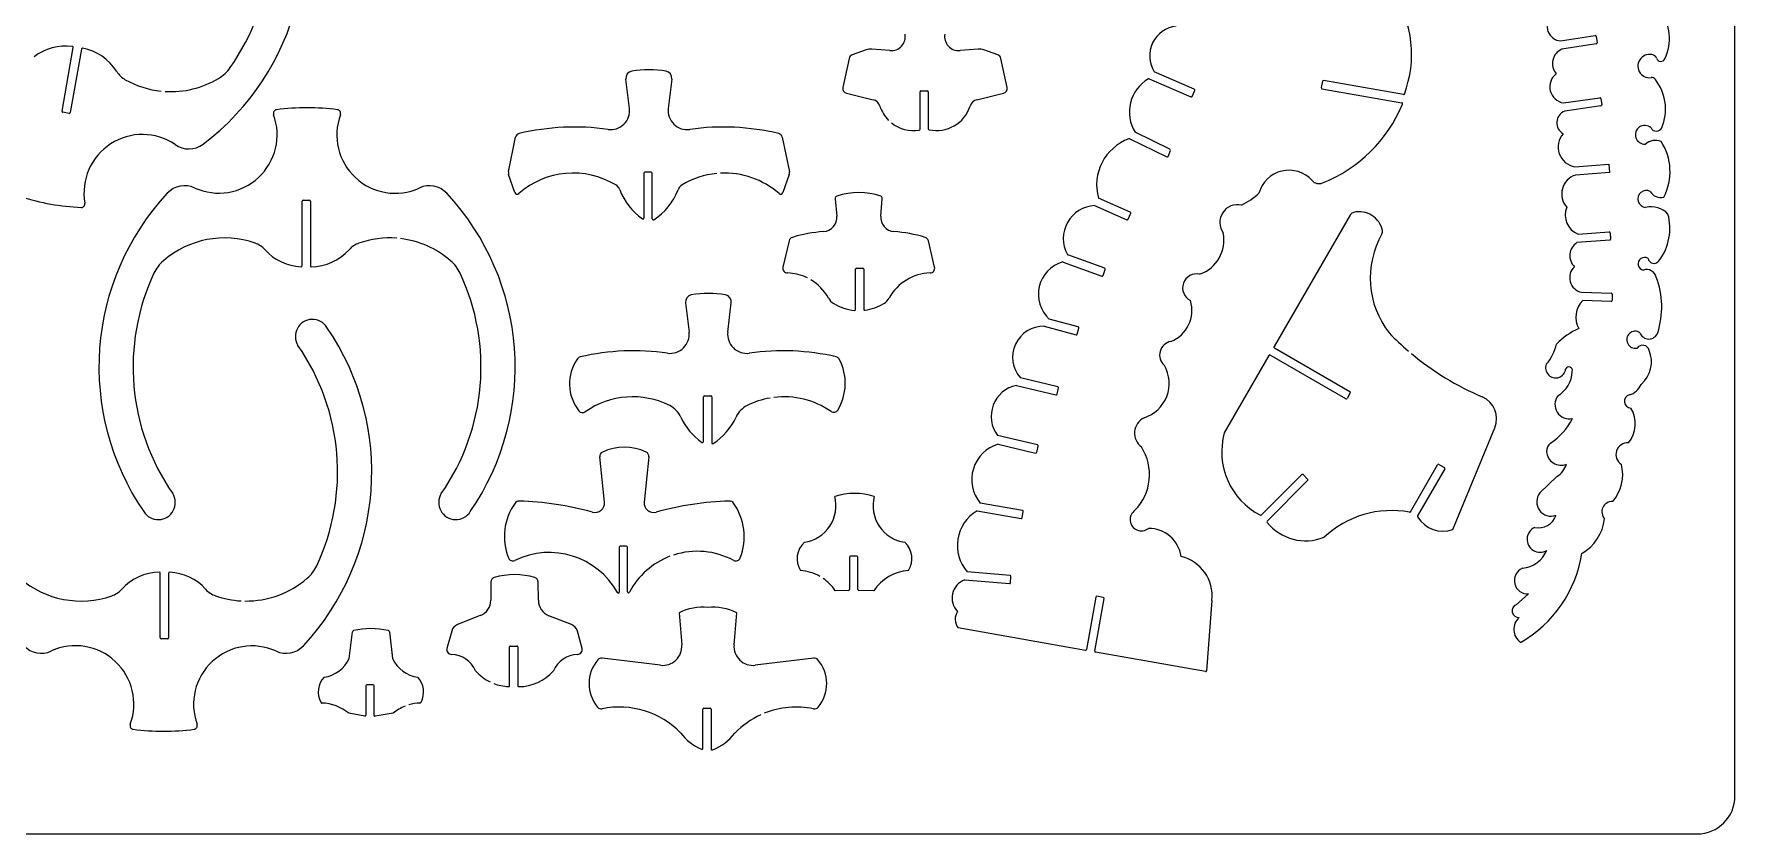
# Model space of a CAD drawing. Extents: x 0 to 655, y 0 to 410.
# Drawn here: x 296.1 to 655, y 0 to 168.6 of the extents above; entities that cross this region are included whole.
import ezdxf

# ---------------------------------------------------------------- set-up
doc = ezdxf.new("R2010")
doc.units = 0
doc.layers.add('WHITE', color=7, linetype='CONTINUOUS')

msp = doc.modelspace()

# ---------------------------------------------------------------- linework, layer by layer
at = {"layer": 'WHITE', "linetype": 'CONTINUOUS'}
for p, q in [((655, 8), (655, 402.000002)), ((302.03236, 152.377703), (304.393093, 165.766087)), ((306.117607, 165.468445), (303.755773, 152.073819)), ((471.666161, 165.282744), (468.729934, 164.234862)), ((476.71578, 165.136685), (472.919128, 165.447294)), ((495.287964, 165.447294), (491.491312, 165.136685)), ((499.477158, 164.234862), (496.540931, 165.282744)), ((618.206885, 167.171147), (625.478115, 168.2967)), ((625.745819, 166.567297), (618.474589, 165.441744)), ((625.706356, 168.129649), (625.91287, 166.795538)), ((468.087204, 163.497635), (466.799554, 157.337059)), ((501.407538, 157.337059), (500.119888, 163.497635)), ((421.763011, 152.962359), (421.016472, 159.137988)), ((430.687489, 159.137988), (429.94095, 152.962359)), ((531.430247, 159.190101), (540.206931, 155.39208)), ((540.901942, 156.99815), (532.451748, 160.654885)), ((567.937334, 158.671333), (567.702909, 157.341842)), ((585.027298, 155.860996), (568.169025, 158.833564)), ((467.540678, 156.161133), (473.160713, 154.785692)), ((483.053546, 148.579359), (483.053546, 156.48163)), ((483.253546, 156.68163), (484.603546, 156.68163)), ((484.803546, 156.48163), (484.803546, 148.64673)), ((495.046379, 154.785692), (500.666414, 156.161133)), ((540.469912, 155.496201), (541.006063, 156.735169)), ((567.865141, 157.110151), (584.717894, 154.138556)), ((618.839109, 154.108774), (626.454675, 155.212828)), ((626.6813, 155.043592), (626.874989, 153.707559)), ((303.524082, 151.911587), (302.194592, 152.146011)), ((626.705753, 153.480933), (619.090188, 152.376879)), ((535.766844, 144.357239), (528.44162, 147.920851)), ((396.214329, 139.575554), (397.72423, 146.880646)), ((453.979731, 146.880646), (455.489632, 139.575554)), ((527.292009, 146.534022), (535.14002, 142.716083)), ((535.416132, 142.829424), (535.86797, 144.110886)), ((621.219219, 140.647168), (628.386429, 141.172456)), ((628.386429, 141.172456), (628.514344, 139.427137)), ((397.60055, 135.211806), (396.250536, 139.040612)), ((424.801981, 139.298719), (424.801981, 129.870384)), ((426.351981, 139.498719), (425.001981, 139.498719)), ((426.551981, 129.640314), (426.551981, 139.298719)), ((455.453425, 139.040612), (454.103411, 135.211806)), ((628.514344, 139.427137), (621.347134, 138.901849)), ((352.67362, 119.78714), (352.67362, 133.382061)), ((352.87362, 133.582061), (354.22362, 133.582061)), ((354.42362, 133.382061), (354.42362, 119.780802)), ((465.168957, 133.923418), (465.486386, 130.238699)), ((474.78531, 130.238699), (475.102739, 133.923418)), ((527.407694, 131.101418), (520.704114, 134.00768)), ((519.88964, 132.453404), (526.711604, 129.495816)), ((526.974654, 129.59976), (527.511639, 130.838368)), ((573.908198, 130.559627), (557.742036, 102.748984)), ((621.912902, 126.425867), (628.43861, 126.938482)), ((628.653659, 126.754759), (628.75938, 125.408905)), ((455.448463, 125.039549), (454.135166, 119.49859)), ((486.13653, 119.49859), (484.823233, 125.039549)), ((522.018746, 119.241564), (514.245599, 122.084038)), ((628.575656, 125.193857), (621.666976, 124.651158)), ((469.435848, 110.55884), (469.435848, 119.091725)), ((469.635848, 119.291725), (470.985848, 119.291725)), ((471.185848, 119.091725), (471.185848, 110.607347)), ((513.280342, 120.573676), (521.417732, 117.598006)), ((521.674254, 117.717154), (522.137894, 118.985042)), ((433.570656, 111.973171), (434.317195, 105.797542)), ((442.495134, 105.797542), (443.241673, 111.973171)), ((622.626671, 114.195039), (628.898449, 114.029359)), ((628.852235, 112.279969), (622.891943, 112.437421)), ((629.093097, 113.824147), (629.057447, 112.474618)), ((516.42013, 106.90055), (510.297824, 108.550476)), ((509.266486, 107.015981), (515.964762, 105.210834)), ((516.209914, 105.351902), (516.561199, 106.655398)), ((556.667123, 100.886298), (547.25359, 84.581579)), ((572.888399, 91.75188), (556.940328, 100.959503)), ((557.814945, 102.475268), (573.763399, 93.267424)), ((503.382359, 94.570416), (511.731131, 92.575441)), ((512.13785, 94.277522), (504.230797, 96.166946)), ((511.972136, 92.723483), (512.285891, 94.036516)), ((437.356165, 82.705568), (437.356165, 92.133902)), ((437.556165, 92.333902), (438.906165, 92.333902)), ((439.106165, 92.133902), (439.106165, 82.475498)), ((573.836604, 92.994219), (573.161604, 91.825085)), ((507.849784, 81.996892), (499.426791, 84.018558)), ((595.478261, 64.158044), (604.332748, 85.626358)), ((416.469758, 69.971872), (415.477082, 79.501563)), ((425.835736, 79.501563), (424.843059, 69.971872)), ((499.555857, 82.187878), (507.441353, 80.295221)), ((507.682508, 80.44302), (507.997583, 81.755737)), ((555.112991, 67.243185), (563.593084, 75.748157)), ((563.875926, 75.748571), (564.831918, 74.795376)), ((586.54238, 67.935019), (592.261213, 77.840328)), ((593.776757, 76.965328), (588.046019, 67.039397)), ((592.534418, 77.913533), (593.703552, 77.238533)), ((564.832332, 74.512534), (556.296726, 65.951886)), ((617.414313, 75.346466), (613.859173, 71.90176)), ((504.667214, 68.198321), (495.759014, 69.758842)), ((495.079304, 68.101263), (504.365251, 66.47457)), ((504.596761, 66.63706), (504.829704, 67.966811)), ((419.606409, 60.480025), (419.606409, 50.986867)), ((421.156409, 60.680025), (419.806409, 60.680025)), ((421.356409, 51.036016), (421.356409, 60.480025)), ((468.18619, 58.37154), (468.18619, 51.518368)), ((469.73619, 58.57154), (468.38619, 58.57154)), ((469.93619, 51.526087), (469.93619, 58.37154)), ((322.771228, 41.359522), (322.771228, 54.960782)), ((324.521228, 54.954444), (324.521228, 41.359522)), ((502.047885, 54.512574), (492.999697, 55.275438)), ((502.116958, 52.951251), (502.230375, 54.296478)), ((392.500559, 53.08667), (392.500559, 49.281881)), ((402.527327, 49.250835), (402.504774, 53.09126)), ((467.9906, 51.318416), (465.177354, 51.25637)), ((473.295027, 51.25637), (470.13178, 51.326135)), ((492.515299, 53.560068), (501.900862, 52.768761)), ((611.450066, 50.585598), (608.84416, 48.328869)), ((520.155687, 49.949632), (518.200598, 38.861772)), ((519.924012, 38.557887), (521.8791, 49.645748)), ((521.716868, 49.877439), (520.387378, 50.111864)), ((544.64606, 49.24199), (543.492529, 34.421761)), ((390.280388, 46.024269), (385.445803, 44.12489)), ((409.555315, 44.12489), (404.747438, 46.013777)), ((432.205742, 46.636584), (432.769656, 39.86521)), ((443.815502, 39.86521), (444.379416, 46.636583)), ((517.968907, 38.69954), (491.117382, 43.434188)), ((324.321228, 41.159522), (322.971228, 41.159522)), ((362.610675, 36.976528), (363.29907, 42.610669)), ((371.096862, 42.610669), (371.785257, 36.976528)), ((384.246208, 42.784479), (383.251665, 39.099093)), ((396.650559, 39.61417), (398.000559, 39.61417)), ((411.749453, 39.099093), (410.75491, 42.784479)), ((396.450559, 31.264533), (396.450559, 39.41417)), ((398.200559, 39.41417), (398.200559, 31.255089)), ((428.296406, 35.563006), (415.959794, 37.076399)), ((460.625364, 37.076399), (448.288752, 35.563006)), ((543.258402, 34.240319), (520.086243, 38.326195)), ((366.147966, 31.207916), (366.147966, 25.057046)), ((367.697966, 31.407916), (366.347966, 31.407916)), ((367.897966, 24.998265), (367.897966, 31.207916)), ((365.914841, 24.859808), (362.508735, 25.431845)), ((371.887197, 25.431845), (368.131091, 24.801027)), ((437.242579, 18.035401), (437.242579, 26.308816)), ((437.442579, 26.508816), (438.792579, 26.508816)), ((438.992579, 26.308816), (438.992579, 17.891402)), ((8, 0), (647, 0))]:
    msp.add_line(p, q, dxfattribs=at)
for centre, radius, start, end in [((299.423401, 188.335561), 53.769098, -52.95609, 24.494741), ((299.423401, 188.335561), 46.569098, -35.11433, 24.904694), ((562.920157, 164.381499), 23.854678, -20.602175, 32.664695), ((618.493795, 170.307456), 3.149405, 136.622041, 264.773136), ((631.160084, 167.736779), 10.022484, -25.463025, 35.935654), ((537.869228, 163.996625), 6.365243, 96.954999, 211.668106), ((302.73722, 155.427091), 10.675811, 81.994698, 128.295347), ((304.196131, 165.800817), 0.2, -10, 81.994696), ((306.314569, 165.433715), 0.2, 79.919975, 169.999949), ((304.481056, 155.119606), 10.675811, 31.704653, 79.919976), ((472.674512, 162.457283), 3, 85.322987, 109.640475), ((476.960396, 168.126696), 3, -94.677017, 9.664301), ((491.246696, 168.126696), 3, 170.335699, 274.677017), ((495.53258, 162.457283), 3, 70.359525, 94.677017), ((619.783253, 162.411055), 3.301163, 113.354886, 220.603379), ((625.50871, 168.099054), 0.2, 8.799288, 98.799288), ((625.715224, 166.764943), 0.2, -81.200672, 8.799244), ((330.973151, 166.150236), 7.999999, -59.140866, -35.114337), ((469.066051, 163.293042), 1, 109.640479, 168.194324), ((499.141041, 163.293042), 1, 11.805676, 70.359519), ((636.965069, 161.879366), 2.457982, 69.131595, 277.475277), ((637.484436, 163.241706), 1, 16.831857, 69.131624), ((639.344314, 163.804365), 0.943124, -163.168134, -23.530975), ((317.81754, 163.357883), 4.999999, -148.295344, -119.166561), ((324.976857, 176.185547), 19.690295, -119.16656, -95.851996), ((324.976857, 176.185547), 19.690295, -93.522868, -59.140862), ((422.505631, 159.318004), 1.5, 100.044704, 186.892718), ((425.851981, 140.426143), 20.685944, 79.955283, 100.044717), ((429.19833, 159.318004), 1.5, -6.892718, 79.955259), ((535.306802, 152.187839), 8.083187, 120.120854, 211.862619), ((531.350817, 159.00655), 0.2, 66.599944, 120.120854), ((568.134296, 158.636603), 0.2, 80.000031, 169.999961), ((619.379843, 157.521246), 3.455048, 127.492492, 260.995894), ((637.414947, 158.450773), 1, 37.765808, 97.475286), ((630.152366, 152.824283), 10.187082, -22.911338, 37.765778), ((467.778401, 157.132466), 1, 168.194315, 256.247811), ((472.685267, 152.843026), 2, 17.673429, 76.247811), ((483.253546, 156.48163), 0.2, 90.000028, 180), ((484.603546, 156.48163), 0.2, 0, 89.999963), ((495.521825, 152.843026), 2, 103.752189, 162.326583), ((500.428691, 157.132466), 1, -76.247811, 11.805685), ((540.286361, 155.575631), 0.2, -113.400058, -23.400113), ((540.822512, 156.814599), 0.2, -23.40006, 66.599942), ((567.899871, 157.307112), 0.2, 170.000038, 259.999958), ((585.062028, 156.057957), 0.2, -100.000001, -20.602175), ((626.483369, 155.014897), 0.2, 8.248919, 98.248896), ((302.229321, 152.342973), 0.2, 170.000002, 260.00003), ((303.558812, 152.108549), 0.2, -99.999969, -10.000001), ((335.08212, 147.427817), 12.332985, -114.119401, 19.903866), ((347.430608, 151.898849), 0.8, 102.347171, 199.903821), ((353.725465, 101.082679), 52.001224, 82.866833, 97.142746), ((372.31423, 147.376911), 12.307502, 159.814004, 294.432469), ((360.011825, 151.899901), 0.8, -20.185992, 77.662319), ((417.791921, 152.482315), 4, -98.119862, 6.892738), ((433.91204, 152.482315), 4, 173.107262, 278.119862), ((481.663647, 155.703805), 7.423129, -162.326574, -134.798022), ((486.543445, 155.703805), 7.423129, -102.309361, -17.673429), ((556.598563, 165.678105), 30.638307, -68.159338, -22.679974), ((584.683165, 153.941594), 0.2, -22.679976, 80.000002), ((620.020086, 149.916784), 2.629977, 110.706227, 241.262293), ((626.677058, 153.678864), 0.2, -81.751084, 8.248867), ((318.985682, 135.125941), 12.332985, 55.880599, 189.903866), ((398.70353, 146.678232), 1, 103.440996, 168.321841), ((410.137731, 98.834511), 50.191083, 81.880136, 103.441037), ((441.56623, 98.834511), 50.191083, 76.558963, 98.119864), ((453.000431, 146.678232), 1.000001, 11.678159, 76.559004), ((481.663647, 155.703805), 7.423129, -128.453623, -80.518185), ((482.853546, 148.579359), 0.2, -80.518185, 0), ((485.003546, 148.64673), 0.2, 180, 257.690639), ((621.89613, 144.804239), 4.211822, 138.214821, 260.751483), ((635.946189, 147.396977), 1.96817, 47.106205, 274.573574), ((638.40601, 149.400246), 1.252986, -153.383678, -25.623338), ((328.803218, 149.409332), 5, -125.44669, -52.956094), ((530.673716, 136.809311), 10.355776, 109.974308, 195.696283), ((527.204516, 146.354175), 0.2, 64.057774, 109.974308), ((535.679351, 144.177392), 0.2, -19.422427, 64.057776), ((638.244001, 142.881833), 3.332021, 69.639218, 129.979557), ((629.603965, 139.624777), 11.693717, -27.30972, 33.070363), ((535.227513, 142.89593), 0.2, -115.942193, -19.422428), ((327.894018, 131.656626), 5, 64.553294, 137.043905), ((379.553221, 131.656626), 5, 42.956087, 115.446702), ((397.193629, 139.373141), 1, 168.321897, 199.422348), ((409.873455, 121.922189), 17.397843, 58.905092, 131.252088), ((417.825783, 135.107562), 2, 20.523122, 58.905108), ((425.001981, 139.298719), 0.2, 90.000003, 180), ((426.351981, 139.298719), 0.2, 0, 89.999997), ((433.878178, 135.107562), 2, 121.094892, 159.476878), ((441.830506, 121.922189), 17.397843, 95.467449, 121.094908), ((441.830506, 121.922189), 17.397843, 48.747912, 92.825685), ((454.510332, 139.373141), 1, -19.422348, 11.678103), ((560.898361, 133.362935), 6.558022, 42.054336, 164.641302), ((567.252777, 139.095398), 2.000001, -137.945663, -68.159342), ((622.659466, 134.896053), 4.215284, 108.139225, 221.455226), ((308.67332, 184.004375), 52.001224, -107.133167, -92.857254), ((306.048408, 132.867126), 0.8, -87.65278, 9.903845), ((363.586959, 98.423525), 53.769098, 137.04391, 214.494741), ((352.87362, 133.382061), 0.2, 90, 180), ((354.22362, 133.382061), 0.2, 0, 89.999996), ((343.860281, 98.423525), 53.769098, -34.494741, 42.95609), ((398.072097, 135.37807), 0.5, -160.577725, -48.747951), ((431.712326, 140.305916), 12.827642, -159.476878, -124.268917), ((419.991635, 140.305916), 12.827642, -57.631609, -20.523122), ((453.631864, 135.37807), 0.5, -131.252049, -19.422275), ((465.667112, 133.966333), 0.500001, 108.832333, 184.923724), ((470.135848, 120.863717), 14.343705, 71.167708, 108.832292), ((474.604584, 133.966333), 0.5, -4.923724, 71.167667), ((545.243388, 144.782179), 13.446826, -65.233462, -46.05795), ((636.307508, 133.876148), 1.787328, 62.986929, 265.049454), ((639.321519, 136.682914), 2.514877, -151.125117, -74.483389), ((424.601981, 129.870384), 0.2, -124.268917, 0), ((426.751981, 129.640314), 0.2, 180, 302.368391), ((462.497456, 129.981211), 3, -85.98596, 4.923724), ((477.77424, 129.981211), 2.999999, 175.076276, 265.98596), ((520.249127, 125.50455), 6.958146, 92.961456, 208.576896), ((526.791157, 129.679314), 0.2, -113.438583, -23.43864), ((527.328141, 130.917921), 0.2, -23.438542, 66.561365), ((550.054228, 128.904497), 3.758722, 77.362679, 215.973495), ((574.772743, 130.057071), 1, 103.889316, 149.830762), ((575.731942, 126.178022), 4.995884, 11.681382, 103.889305), ((623.56442, 130.479655), 4.377294, 158.197904, 247.833958), ((637.25882, 127.210859), 5.008177, 44.037085, 102.75304), ((629.92898, 127.681197), 11.337305, -36.879671, 15.401437), ((336.311889, 105.951642), 19.690295, 70.83344, 130.859138), ((371.135351, 105.951642), 19.690295, 85.54298, 109.166562), ((456.421506, 124.808922), 1.000001, 107.057325, 166.666021), ((464.769706, 97.600565), 29.460274, 94.014042, 107.057315), ((475.50199, 97.600565), 29.460274, 72.942685, 85.985958), ((483.85019, 124.808922), 1.000001, 13.333979, 72.942675), ((539.642151, 125.148742), 7.530966, -71.363627, 11.860536), ((596.779083, 117.186725), 18.738825, 150.231244, 218.162936), ((579.645066, 126.987065), 1, -29.768757, 11.681385), ((628.454273, 126.739096), 0.2, 4.491543, 94.49154), ((341.134939, 119.827627), 5, 41.704656, 70.833436), ((352.838251, 130.256603), 10.675811, -138.295347, -91.994696), ((354.608988, 130.256603), 10.675811, -89.919973, -41.704654), ((366.3123, 119.827627), 5, 109.16656, 138.295347), ((371.135351, 105.951642), 19.690295, 49.140862, 83.207809), ((514.314286, 122.271873), 0.2, -151.423103, -110.086386), ((623.323862, 121.924952), 3.190215, 121.289669, 227.155738), ((628.559994, 125.393242), 0.2, -85.50846, 4.491541), ((328.66408, 114.793249), 8, 130.859143, 154.885669), ((352.47362, 119.78714), 0.2, -91.994794, 0), ((354.62362, 119.780802), 0.2, 180, 270.080027), ((378.78316, 114.793249), 8, 25.114331, 49.140857), ((455.108208, 119.267963), 1, 166.666014, 268.428758), ((469.635848, 119.091725), 0.2, 90.000004, 180), ((470.985848, 119.091725), 0.2, 0, 89.999997), ((485.163488, 119.267963), 1, -88.428758, 13.333986), ((515.104531, 113.761561), 7.089417, 105.947194, 227.311546), ((513.211655, 120.385841), 0.2, 69.913632, 105.947194), ((521.950059, 119.053729), 0.2, -20.086374, 69.913612), ((623.254418, 117.262905), 3.131432, 132.113146, 258.435755), ((635.916086, 120.202632), 1.343435, 56.763898, 259.740456), ((636.36048, 116.931632), 2.065473, 13.393388, 109.329419), ((637.911172, 121.551655), 1.278774, -169.850241, -31.827978), ((363.586959, 98.423525), 46.569098, 154.88567, 214.904694), ((343.860281, 98.423525), 46.569098, -34.904694, 25.11433), ((454.802581, 108.125789), 10.146365, 63.582828, 88.428788), ((454.802581, 108.125789), 10.146365, 28.603151, 58.857408), ((485.469115, 108.125789), 10.146365, 91.571212, 151.396849), ((521.486419, 117.785841), 0.2, -110.086387, -20.086438), ((541.420106, 115.118915), 2.961239, 77.743297, 244.220307), ((621.803403, 111.068629), 17.73862, -17.764719, 20.946339), ((435.059815, 112.153187), 1.5, 100.044717, 186.892718), ((438.406165, 93.261326), 20.685944, 79.955285, 100.044718), ((441.752514, 112.153187), 1.5, -6.892718, 79.955283), ((466.34452, 114.419482), 3.000001, -151.396847, -119.999333), ((470.618532, 121.822491), 11.5482, -119.999323, -96.998404), ((469.653164, 121.822491), 11.5482, -81.217521, -60.000677), ((473.927176, 114.419482), 3, -60.000667, -28.603153), ((533.350741, 110.414987), 7.080933, -68.37753, 16.722235), ((626.28066, 108.934849), 4.873542, 134.05347, 209.474264), ((628.857517, 112.479899), 0.2, -91.513221, -1.513221), ((628.893167, 113.829428), 0.2, -1.51322, 88.486737), ((354.861323, 104.867325), 3.604448, 31.845543, 211.845546), ((469.235848, 110.55884), 0.2, -96.998404, 0), ((471.385848, 110.607347), 0.2, 180, 278.782596), ((313.607889, 76.318059), 53.769098, -42.95609, 34.494741), ((430.346105, 105.317498), 4, -98.119864, 6.892738), ((446.466225, 105.317498), 3.999999, 173.107264, 278.11985), ((509.123457, 100.489169), 6.528379, 88.744616, 221.457685), ((516.016804, 105.403945), 0.2, -105.082547, -15.082564), ((516.368088, 106.70744), 0.2, -15.082526, 74.9174), ((625.577243, 147.977427), 60.746816, -135.775182, -130.531067), ((627.847305, 93.229702), 14.520031, 113.584315, 136.351031), ((633.957344, 104.183171), 1.786317, 56.356097, 282.330244), ((636.82406, 106.32647), 1.988437, -160.730904, -19.692662), ((313.607889, 76.318059), 46.569098, -25.11433, 34.904694), ((411.608301, 99.595847), 1.000001, 103.021559, 144.461189), ((422.691915, 51.669695), 50.191083, 81.880136, 103.021552), ((454.120414, 51.669695), 50.191083, 77.066596, 98.119864), ((465.130283, 99.612842), 1, 28.035296, 77.066656), ((536.526179, 100.97302), 2.914823, 101.200643, 228.68309), ((556.840328, 100.786298), 0.2, 60, 149.999947), ((557.914945, 102.648473), 0.2, 149.830849, 239.999983), ((625.577243, 147.977427), 60.746817, -129.765862, -113.1681), ((608.113156, 105.288048), 9.449669, -41.5512, -12.44276), ((635.500972, 101.581735), 1.44358, 14.705799, 143.615949), ((631.105543, 99.550966), 6.268232, -49.528661, 22.484978), ((418.211135, 94.879339), 9.114362, 144.461185, 218.558205), ((456.474191, 95.003483), 10.80684, -31.40828, 28.035254), ((528.042188, 94.978294), 7.583504, -72.56206, 30.119932), ((617.168794, 98.27386), 2.119593, 159.383681, 352.264588), ((614.570632, 97.674701), 6.112003, -60.277358, -1.737017), ((619.966217, 97.715695), 0.74862, -17.59205, 158.623291), ((504.722558, 88.050677), 6.65606, 101.615929, 217.285114), ((512.091368, 94.082999), 0.2, -13.439068, 76.560902), ((631.631719, 96.215763), 3.821291, -73.707103, -22.028353), ((422.42764, 74.757373), 17.397843, 63.251292, 125.034855), ((428.00764, 85.828511), 5, 24.216305, 63.251292), ((437.556165, 92.133902), 0.2, 90.000004, 180), ((438.906165, 92.133902), 0.2, 0, 89.999997), ((448.80469, 85.828511), 5, 116.748708, 155.783695), ((454.38469, 74.757373), 17.397842, 99.767339, 116.748708), ((454.38469, 74.757373), 17.397843, 55.353456, 97.131276), ((511.777613, 92.769965), 0.2, -103.439059, -13.439068), ((572.988399, 91.925085), 0.2, -119.999954, -30.000054), ((573.663399, 93.094219), 0.2, -30.000004, 59.999954), ((599.710465, 87.532793), 5, -22.41343, 66.8319), ((620.097996, 90.570196), 3.076195, 144.264726, 281.321613), ((633.059445, 91.193004), 1.400834, 104.708392, 268.854581), ((627.658866, 86.468112), 6.317895, -39.779052, 31.747583), ((411.865904, 89.821581), 1, -141.441816, -54.965096), ((444.26651, 93.1411), 12.827642, -155.783691, -124.268917), ((432.545819, 93.1411), 12.827642, -57.631609, -24.216307), ((464.844089, 89.892815), 1, -124.646557, -31.408277), ((531.989906, 84.485346), 3.663396, 117.210886, 232.514172), ((608.152257, 94.106507), 14.157357, -55.796434, -27.570767), ((437.156165, 82.705568), 0.2, -124.268917, 0), ((561.699687, 80.561104), 14.99513, 164.44765, 242.950113), ((416.4717, 79.605169), 1, 115.394304, 185.946861), ((420.656409, 70.789946), 10.758071, 64.605661, 115.394339), ((424.841118, 79.605169), 1, -5.946861, 64.605696), ((439.306165, 82.475498), 0.2, 180, 302.368392), ((501.758827, 74.72046), 7.78559, 106.436634, 219.589456), ((507.488031, 80.489698), 0.2, -103.496682, -13.496688), ((507.803107, 81.802415), 0.2, -13.496679, 76.503304), ((520.718101, 75.761102), 10.752026, -44.454173, 32.754769), ((617.234871, 80.743636), 1.999999, 124.203575, 184.161103), ((618.313633, 80.822119), 3.081613, -175.838898, -68.717663), ((632.324432, 79.987123), 2.445995, 85.548491, 237.912801), ((563.734712, 75.606943), 0.2, 45.083964, 135.083923), ((592.434418, 77.740328), 0.2, 60.000023, 149.999958), ((593.603552, 77.065328), 0.2, -30.000003, 59.999956), ((614.790711, 79.463182), 4.881665, -57.490451, -18.049401), ((622.645017, 75.734394), 8.659087, -40.777415, 14.584219), ((322.333525, 69.874259), 3.604448, -148.154457, 31.845546), ((385.113715, 69.874259), 3.604449, 148.154454, 328.154457), ((469.23619, 57.447671), 14.328667, 73.15571, 106.84429), ((564.690704, 74.653748), 0.2, -44.916077, 45.083924), ((616.186268, 69.989799), 3.011804, 140.593185, 290.773454), ((407.628972, 62.680025), 12.273839, 144.730569, 201.422343), ((398.424493, 69.189789), 0.999999, 88.163039, 144.73055), ((396.334739, 4.032066), 66.191226, 74.56759, 88.163026), ((414.480521, 69.76466), 2, -105.432394, 5.946864), ((426.832296, 69.76466), 2, 174.053136, 285.43241), ((444.978078, 4.032066), 66.191226, 91.836974, 105.43241), ((442.888324, 69.189789), 1, 35.269417, 91.836961), ((433.683846, 62.680025), 12.273839, -21.422343, 35.269431), ((457.494137, 69.227909), 7.832454, -81.523837, 14.292908), ((480.978243, 69.227909), 7.832454, 165.707092, 261.52384), ((504.632704, 68.001321), 0.2, -9.936143, 80.063859), ((529.748967, 66.275331), 2.379794, 124.734714, 308.638003), ((629.097898, 67.900866), 2.180579, 87.260129, 222.739871), ((499.403957, 60.818546), 8.469982, 120.702865, 220.877322), ((504.399761, 66.67157), 0.2, -99.936143, -9.936141), ((554.971363, 67.384399), 0.2, -117.049888, -44.916075), ((556.438355, 65.810672), 0.2, 135.083923, 218.961886), ((564.424865, 72.269229), 10.471188, -141.038114, -68.298041), ((582.568182, 47.305811), 20.87481, 79.609436, 133.130404), ((586.369175, 68.035019), 0.2, -100.390562, -30.000023), ((588.219224, 66.939398), 0.2, 150.000033, 211.522699), ((593.436258, 70.139244), 6.320168, -148.4773, -71.149911), ((613.877554, 62.132082), 2.7416, 114.465167, 301.169442), ((613.527565, 68.507018), 3.958202, -101.445035, -19.683638), ((617.823352, 67.567936), 9.740798, -60.181778, -6.762187), ((461.803173, 58.026211), 4.678332, 132.398972, 212.256271), ((476.669208, 58.026211), 4.678332, -32.256273, 47.601032), ((531.292237, 57.503855), 6.912841, 8.226918, 90.475188), ((397.134003, 58.56237), 1, -158.577643, -63.968751), ((404.820412, 42.824684), 16.514441, 29.230955, 116.031245), ((419.806409, 60.480025), 0.2, 90, 180), ((421.156409, 60.480025), 0.2, 0, 89.999996), ((436.072006, 43.382383), 16.209773, 110.849067, 152.198682), ((436.072006, 43.382383), 16.209773, 61.767879, 107.990932), ((444.178815, 58.56237), 1, -116.031249, -21.422357), ((468.38619, 58.37154), 0.2, 90.000019, 180), ((469.73619, 58.37154), 0.2, 0, 89.99998), ((536.09417, 50.139605), 8.598868, -5.991882, 76.277866), ((596.976551, 63.035972), 25.987643, -60.608971, -8.673932), ((609.478117, 62.30746), 6.341162, -83.932315, -23.427791), ((306.059497, 68.789942), 19.690295, -130.859138, -70.83344), ((322.58586, 44.484981), 10.675811, 90.080027, 138.295347), ((322.571228, 54.960782), 0.2, 0.000003, 90.080027), ((324.721228, 54.954444), 0.2, 88.005206, 180), ((324.356597, 44.484981), 10.675811, 41.704653, 88.005304), ((340.882959, 68.789942), 19.690295, -90.748652, -49.140862), ((348.530769, 59.948335), 7.999999, -49.140862, -25.114334), ((393.500559, 53.08667), 1, 106.842585, 180), ((397.500559, 39.873526), 14.805331, 73.139068, 106.842579), ((401.504791, 53.085388), 1, 0.336443, 73.13905), ((457.268113, 46.112098), 9.435021, 60.266565, 86.483308), ((457.268113, 46.112098), 9.435021, 33.040493, 55.400609), ((481.204267, 46.112098), 9.435021, 93.516692, 146.959503), ((502.031082, 54.313281), 0.2, -4.81928, 85.180697), ((611.291646, 53.41205), 2.830889, 113.818925, 273.208019), ((310.882548, 54.913957), 5, -70.833446, -41.704656), ((336.059909, 54.913957), 5, -138.295344, -109.16656), ((419.406409, 50.986867), 0.2, -150.769044, 0), ((421.556409, 51.036016), 0.2, 180, 332.198679), ((467.98619, 51.518368), 0.2, -88.73653, 0), ((470.13619, 51.526087), 0.2, 180, 268.73655), ((493.888356, 49.731172), 4.067644, 109.728039, 224.031347), ((501.917665, 52.968054), 0.2, -94.819262, -4.819318), ((340.882959, 68.789942), 19.690295, -109.166559, -93.079163), ((389.000559, 49.281881), 3.5, -68.551458, 0), ((406.027267, 49.271389), 3.5, -179.663525, -111.448538), ((437.180215, 36.491573), 11.298965, 84.350176, 116.120416), ((439.404943, 36.491573), 11.298965, 63.879583, 95.649824), ((493.429628, 45.274755), 2.955363, 146.54602, 218.520081), ((520.352648, 49.914902), 0.2, 80.000002, 169.999941), ((521.682139, 49.680477), 0.2, -9.999938, 80.000002), ((609.359401, 47.03263), 1.394887, 111.677286, 273.306196), ((367.197966, 27.315035), 15.978414, 76.721421, 103.278579), ((386.177134, 42.263397), 2, 111.448541, 164.897838), ((408.823984, 42.263397), 2, 15.102171, 68.551462), ((611.71134, 43.13438), 3.382032, 132.193425, 234.146581), ((297.641627, 43.084958), 5, -137.043913, -64.553298), ((304.880618, 27.364673), 12.307502, -20.185996, 114.432469), ((322.971228, 41.359522), 0.2, 180, 269.999997), ((324.321228, 41.359522), 0.2, -89.999996, -0.000003), ((342.112728, 27.313767), 12.332985, 65.880599, 199.903866), ((349.30083, 43.084958), 5, -115.446706, -42.956095), ((363.596855, 42.574284), 0.3, 103.278471, 173.033818), ((370.799076, 42.574284), 0.3, 6.966159, 76.721343), ((396.650559, 39.41417), 0.2, 90.000004, 180), ((398.000559, 39.41417), 0.2, 0, 89.999997), ((428.783455, 39.533243), 4, -96.993818, 4.760552), ((447.801703, 39.533243), 4, 175.239448, 276.993818), ((356.358575, 39.854323), 6.88262, -82.055865, -24.716263), ((378.037357, 39.854323), 6.88262, -155.283737, -97.944143), ((384.217127, 38.838552), 0.999999, 164.897823, 268.770213), ((384.07376, 32.160215), 5.679875, 23.061263, 88.77019), ((410.927358, 32.160215), 5.679876, 91.22981, 156.938736), ((410.783991, 38.838552), 1.000001, -88.770213, 15.102177), ((420.97653, 31.701924), 7.753173, 139.543715, 219.948023), ((415.838032, 36.083839), 1.000001, 83.006201, 139.543674), ((460.747126, 36.083839), 1, 40.456326, 96.993799), ((455.608628, 31.701924), 7.753173, -39.948023, 40.456285), ((518.003637, 38.896501), 0.2, -99.999998, -10.000024), ((520.120973, 38.523157), 0.2, 170.000002, 259.999961), ((360.700563, 29.905187), 4.616299, 137.26657, 207.689547), ((373.695368, 29.905187), 4.616299, -27.689547, 42.73343), ((396.685993, 40.91064), 9.85593, -138.540386, -115.980631), ((398.315125, 40.91064), 9.855929, -89.49305, -41.459615), ((543.293132, 34.437281), 0.2, -99.999998, -4.450704), ((366.347966, 31.207916), 0.2, 90.000003, 180), ((367.697966, 31.207916), 0.2, 0, 90), ((396.685993, 40.91064), 9.855929, -111.325688, -92.584628), ((396.250559, 31.264533), 0.199999, -92.584593, 0), ((398.400559, 31.255089), 0.2, 180, 270.50695), ((356.878573, 27.899487), 0.3, -152.310416, -92.293274), ((356.489876, 18.193202), 9.414065, 50.256817, 87.706765), ((377.906055, 18.193202), 9.414065, 111.611716, 129.743178), ((377.906055, 18.193202), 9.414065, 92.293235, 106.709962), ((377.517359, 27.899487), 0.299999, -87.706917, -27.689673), ((415.799363, 27.365762), 0.999999, -140.051993, -78.470711), ((419.614974, 8.660335), 18.090623, 44.185262, 101.529258), ((437.442579, 26.308816), 0.2, 90, 180), ((438.792579, 26.308816), 0.2, 0, 90), ((456.970184, 8.660335), 18.090623, 114.495766, 135.814737), ((456.970184, 8.660335), 18.090623, 78.470742, 111.96105), ((460.785795, 27.365762), 1, -101.529289, -39.948007), ((317.183023, 22.841683), 0.8, 159.814008, 257.662381), ((323.469383, 73.658905), 52.001224, -97.133166, -82.857254), ((329.76424, 22.842735), 0.8, -77.652829, 19.903821), ((365.947966, 25.057046), 0.2, -99.53355, 0), ((368.097966, 24.998265), 0.2, 180, 279.533547), ((441.324971, 27.946737), 10.996919, -142.610987, -113.36773), ((437.042579, 18.035401), 0.2, -113.36773, 0), ((435.260187, 27.946737), 10.996919, -68.640764, -37.389011), ((439.192579, 17.891402), 0.2, 180, 291.359236), ((647, 8), 8, -90, 0)]:
    msp.add_arc(centre, radius, start, end, dxfattribs=at)

doc.saveas('drawing.dxf')
